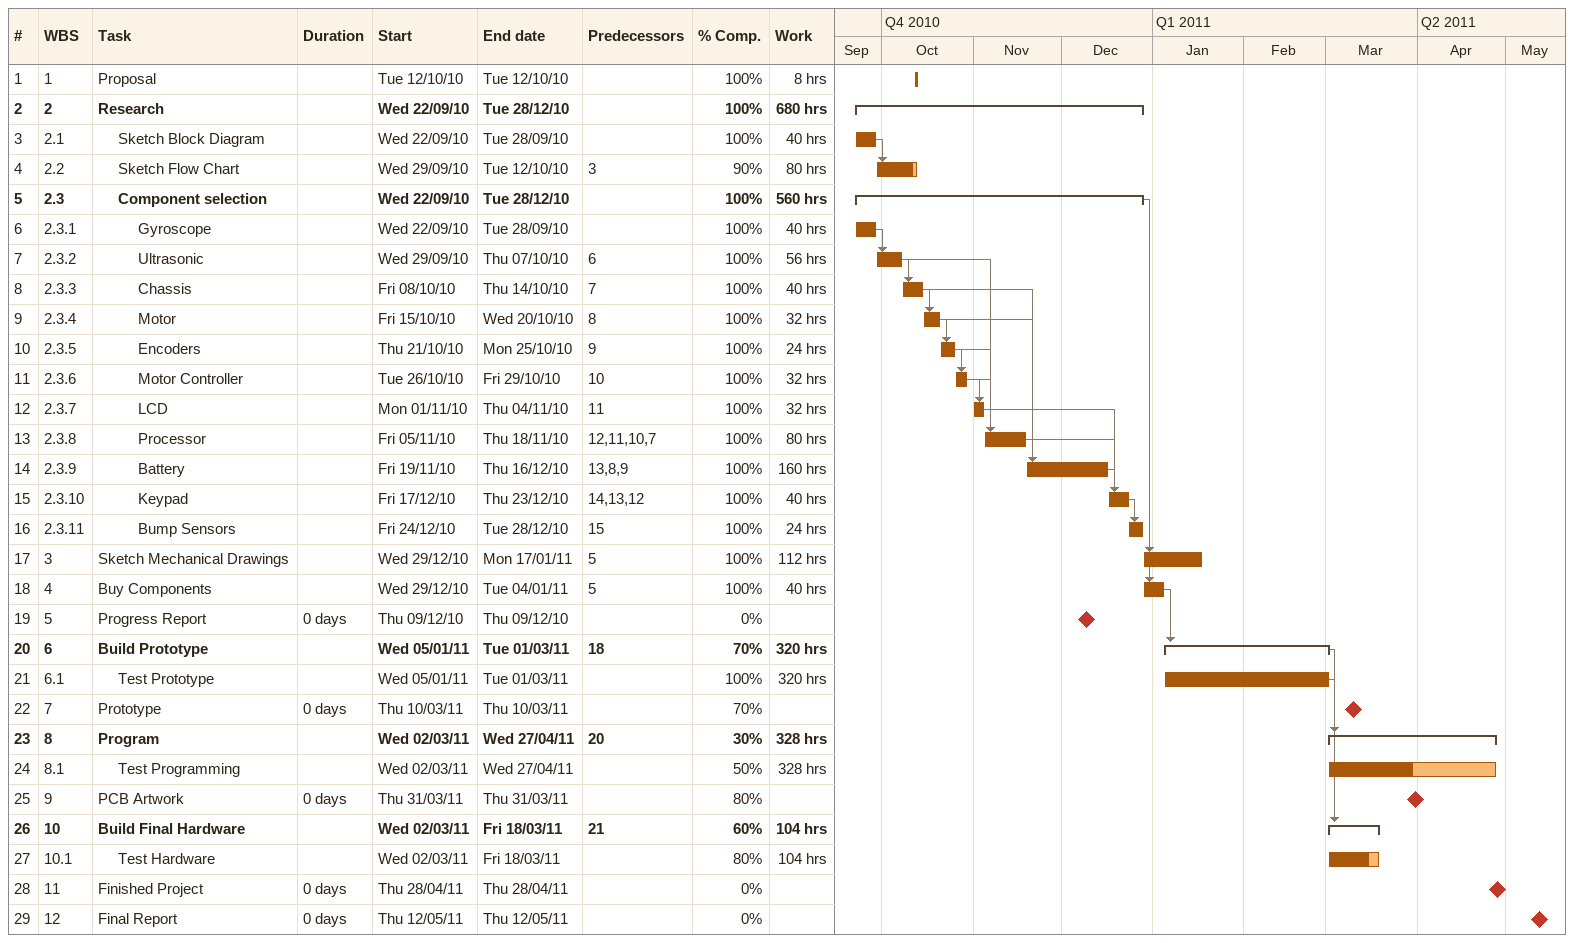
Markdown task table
| ID | WBS | Task | Duration | Start | Finish | Predecessors | % complete | Work (h) |
|---|---|---|---|---|---|---|---|---|
| 1 | 1 | Proposal |  | 2010-10-12 | 2010-10-12 |  | 100 | 8 |
| 2 | 2 | **Research** |  | 2010-09-22 | 2010-12-28 |  | 100 | 680 |
| 3 | 2.1 | Sketch Block Diagram |  | 2010-09-22 | 2010-09-28 |  | 100 | 40 |
| 4 | 2.2 | Sketch Flow Chart |  | 2010-09-29 | 2010-10-12 | 3 | 90 | 80 |
| 5 | 2.3 | **Component selection** |  | 2010-09-22 | 2010-12-28 |  | 100 | 560 |
| 6 | 2.3.1 | Gyroscope |  | 2010-09-22 | 2010-09-28 |  | 100 | 40 |
| 7 | 2.3.2 | Ultrasonic |  | 2010-09-29 | 2010-10-07 | 6 | 100 | 56 |
| 8 | 2.3.3 | Chassis |  | 2010-10-08 | 2010-10-14 | 7 | 100 | 40 |
| 9 | 2.3.4 | Motor |  | 2010-10-15 | 2010-10-20 | 8 | 100 | 32 |
| 10 | 2.3.5 | Encoders |  | 2010-10-21 | 2010-10-25 | 9 | 100 | 24 |
| 11 | 2.3.6 | Motor Controller |  | 2010-10-26 | 2010-10-29 | 10 | 100 | 32 |
| 12 | 2.3.7 | LCD |  | 2010-11-01 | 2010-11-04 | 11 | 100 | 32 |
| 13 | 2.3.8 | Processor |  | 2010-11-05 | 2010-11-18 | 12, 11, 10, 7 | 100 | 80 |
| 14 | 2.3.9 | Battery |  | 2010-11-19 | 2010-12-16 | 13, 8, 9 | 100 | 160 |
| 15 | 2.3.10 | Keypad |  | 2010-12-17 | 2010-12-23 | 14, 13, 12 | 100 | 40 |
| 16 | 2.3.11 | Bump Sensors |  | 2010-12-24 | 2010-12-28 | 15 | 100 | 24 |
| 17 | 3 | Sketch Mechanical Drawings |  | 2010-12-29 | 2011-01-17 | 5 | 100 | 112 |
| 18 | 4 | Buy Components |  | 2010-12-29 | 2011-01-04 | 5 | 100 | 40 |
| 19 | 5 | Progress Report | 0d | 2010-12-09 | 2010-12-09 |  | 0 |  |
| 20 | 6 | **Build Prototype** |  | 2011-01-05 | 2011-03-01 | 18 | 70 | 320 |
| 21 | 6.1 | Test Prototype |  | 2011-01-05 | 2011-03-01 |  | 100 | 320 |
| 22 | 7 | Prototype | 0d | 2011-03-10 | 2011-03-10 |  | 70 |  |
| 23 | 8 | **Program** |  | 2011-03-02 | 2011-04-27 | 20 | 30 | 328 |
| 24 | 8.1 | Test Programming |  | 2011-03-02 | 2011-04-27 |  | 50 | 328 |
| 25 | 9 | PCB Artwork | 0d | 2011-03-31 | 2011-03-31 |  | 80 |  |
| 26 | 10 | **Build Final Hardware** |  | 2011-03-02 | 2011-03-18 | 21 | 60 | 104 |
| 27 | 10.1 | Test Hardware |  | 2011-03-02 | 2011-03-18 |  | 80 | 104 |
| 28 | 11 | Finished Project | 0d | 2011-04-28 | 2011-04-28 |  | 0 |  |
| 29 | 12 | Final Report | 0d | 2011-05-12 | 2011-05-12 |  | 0 |  |
